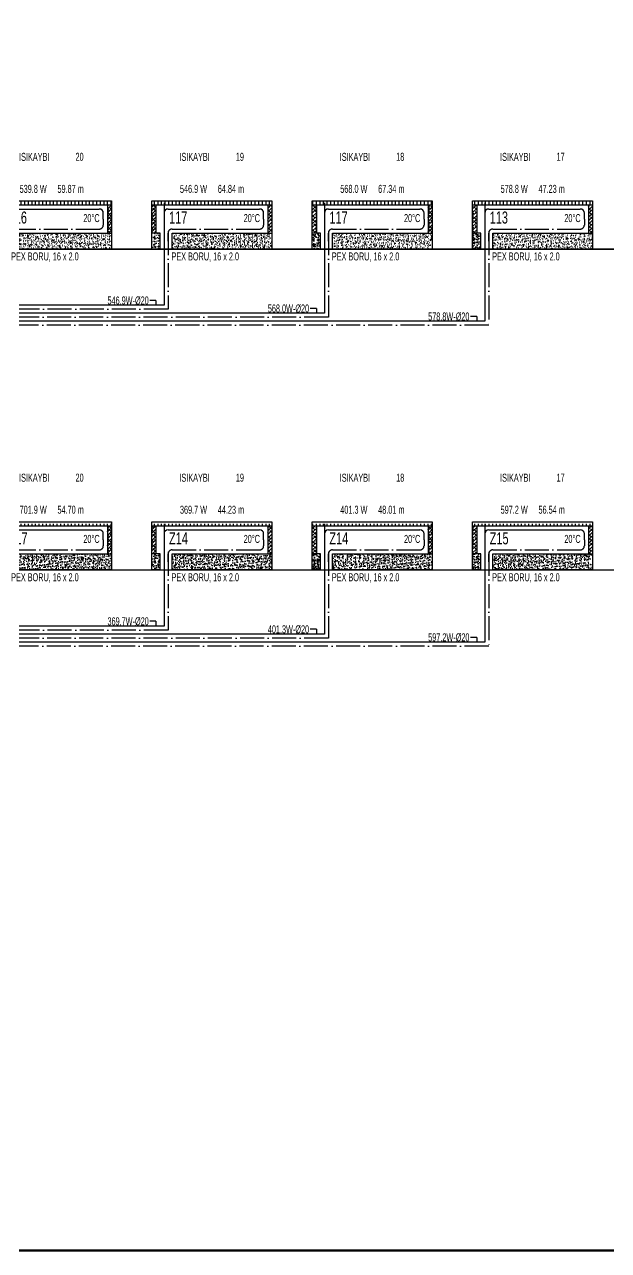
# Model space of a CAD drawing. Header units: centimetres. Extents: x 275281 to 287704, y -444050 to -441150.
# Drawn here: x 282983 to 283712, y -444050 to -442522 of the extents above; entities that cross this region are included whole.
import ezdxf
from ezdxf.enums import TextEntityAlignment as Align

# ---------------------------------------------------------------- set-up
doc = ezdxf.new("R2010")
doc.units = ezdxf.units.CM
doc.linetypes.add('ROTAS_ISITMA_DONUS', pattern=[40, 30, -5, 0, -5])
for name, color, linetype in [('ROTAS-ISITMA-CAP', 41, 'Continuous'), ('ROTAS-ISITMA-DONUS-BORU', 30, 'ROTAS_ISITMA_DONUS'), ('ROTAS-ISITMA-GIDIS-BORU', 10, 'Continuous'), ('ROTAS-ISITMA-SEMA-DETAY', 7, 'Continuous'), ('ROTAS-SEMA-KAT-BANDI', 7, 'Continuous')]:
    doc.layers.add(name, color=color, linetype=linetype)
doc.layers.add('ROTAS-PAFTA', color=7, linetype='Continuous', lineweight=50)
doc.styles.add('ROTAS-YAZI', font='arial.ttf')
pattern_1 = [(50, (-135697.04, 398449.737), (7.17260183, -0.62752135), [0.75, -8.25]), (355, (-135697.04, 398449.737), (-1.38751334, 7.52192134), [0.6, -6.6]), (100.4514445, (-135696.442, 398449.6846), (5.78508847, 6.89439991), [0.63740192, -7.01142112]), (46.1842, (-135697.04, 398451.737), (10.6724133, -1.6551928), [1.125, -12.375]), (96.6356355, (-135696.15, 398451.599), (9.34661946, 9.741186), [0.95610342, -10.5171376]), (351.184164, (-135697.04, 398451.737), (9.34661945, 9.741186), [0.9, -9.9]), (21, (-135696.04, 398451.237), (5.96907052, -4.02618891), [0.75, -8.25]), (326, (-135696.04, 398451.237), (2.43315332, 7.25150045), [0.6, -6.6]), (71.4514447, (-135695.5425, 398450.9014), (8.40222377, 3.22531153), [0.6374019, -7.01142112]), (37.5, (-135697.04, 398449.737), (0.121598553, 3.328938538), [0, -6.52, 0, -6.7, 0, -6.625]), (7.5, (-135697.04, 398449.737), (2.630695374, 3.94411712), [0, -3.82, 0, -6.37, 0, -2.525]), (327.5, (-135699.27, 398449.737), (5.338224362, -0.225548717), [0, -2.5, 0, -7.8, 0, -10.35]), (317.5, (-135700.27, 398449.737), (5.831861693, 1.001049823), [0, -3.25, 0, -5.18, 0, -7.35])]
pattern_2 = [(45, (-135697.04, 398444.737), (-2.209708691, 2.209708691), []), (135, (-135697.04, 398444.737), (-6.629126074, 2.209708691), [7.8125, -4.6875])]

# ---------------------------------------------------------------- blocks, each defined once
blk = doc.blocks.new('ROTAS-YI-DEVRE-PANELI')
h = blk.add_hatch()
h.set_pattern_fill('ACAD_ISO08W100', scale=0.898129, angle=90, style=0)
h.set_pattern_definition([(90, (-135697.04, 398444.737), (-4.49064449, 3e-16), [21.55509356, -2.6943867, 5.38877339, -2.6943867])])
h.paths.add_polyline_path([(129.3, 55), (129.3, 60), (-20, 60), (-20, 55)])
h = blk.add_hatch()
h.set_pattern_fill('ANSI38', color=15, scale=25, style=0)
h.set_pattern_definition(pattern_2)
h.paths.add_polyline_path([(-20, 20), (-15, 20), (-15, 55), (-20, 55)])
h = blk.add_hatch()
h.set_pattern_fill('ANSI38', color=15, scale=25, style=0)
h.set_pattern_definition(pattern_2)
h.paths.add_polyline_path([(124.3, 20), (129.3, 20), (129.3, 55), (124.3, 55)])
h = blk.add_hatch()
h.set_pattern_fill('AR-CONC', color=15, style=0)
h.set_pattern_definition(pattern_1)
h.paths.add_polyline_path([(-20, 0), (-10, 0), (-10, 20), (-15, 20), (-20, 20)])
h = blk.add_hatch()
h.set_pattern_fill('AR-CONC', color=15, style=0)
h.set_pattern_definition(pattern_1)
h.paths.add_polyline_path([(5, 20), (5, 0), (129.3, 0), (129.3, 20)])
at = {"color": 7}
for p, q in [((-20, 55), (129.3, 55)), ((-15, 55), (-15, 20)), ((124.3, 55), (124.3, 20))]:
    blk.add_line(p, q, dxfattribs=at)
for points in [[(-10, 0), (-20, 0), (-20, 60), (129.3, 60), (129.3, 0), (5, 0), (5, 20), (129.3, 20)], [(-10, 0), (-10, 20), (-15, 20), (-20, 20)]]:
    blk.add_lwpolyline(points, dxfattribs=at)
at = {"layer": 'ROTAS-ISITMA-DONUS-BORU'}
for p, q in [((119.3, 37.5), (119.3, 30)), ((0, 10), (0, 20)), ((5, 25), (114.3, 25))]:
    blk.add_line(p, q, dxfattribs=at)
for centre, start, end in [((5, 20), 90, 180), ((114.3, 30), -90, 0)]:
    blk.add_arc(centre, 5, start, end, dxfattribs=at)
at = {"layer": 'ROTAS-ISITMA-GIDIS-BORU'}
for p, q in [((0, 50), (114.3, 50)), ((119.3, 37.5), (119.3, 45))]:
    blk.add_line(p, q, dxfattribs=at)
for centre, start, end in [((0, 45), 90, 180), ((114.3, 45), 0, 90)]:
    blk.add_arc(centre, 5, start, end, dxfattribs=at)
at = {"color": 2, "style": 'ROTAS-YAZI', "width": 0.65}
for tag, p, height in [('ISIKAYBI', (14.2, 110), 10), ('YER', (14.9, 70.1), 10), ('NO', (1.3, 31.9), 15), ('DERECE', (94.4, 33.7), 10), ('BORU', (4.3, -14.1), 10)]:
    blk.add_attdef(tag, p, '', height=height, dxfattribs=at)
for tag, p in [('NO1', (84.6, 110.1)), ('UZ', (62.1, 70.1))]:
    blk.add_attdef(tag, p, '', height=10, rotation=360, dxfattribs=at)
blk.add_attdef('MAHAL', text='', height=10, dxfattribs=at).set_placement((15, 95), align=Align.MIDDLE_LEFT)
blk = doc.blocks.new('ROTAS-YI-HAT-ETIKETI')
at = {"color": 41}
for q in [(-7.5, 6), (0, 0)]:
    blk.add_line((0, 6), q, dxfattribs=at)
at = {"color": 41, "style": 'ROTAS-YAZI', "width": 0.65}
blk.add_attdef('CAP', (-60.5, 1), '', height=10, dxfattribs=at)

msp = doc.modelspace()

# ---------------------------------------------------------------- linework, layer by layer
at = {"layer": 'ROTAS-ISITMA-DONUS-BORU'}
for points in [[(283562.3, -442779.1), (283562.3, -442896.6), (281882.3, -442896.6), (281882.3, -442782)], [(283362.3, -442779.1), (283362.3, -442886.6), (281892.3, -442886.6), (281892.3, -442782)], [(283162.3, -442779.1), (283162.3, -442876.6), (281902.3, -442876.6), (281902.3, -442782)], [(283562.3, -443179.1), (283562.3, -443296.6), (281882.3, -443296.6), (281882.3, -443182)], [(283362.3, -443179.1), (283362.3, -443286.6), (281892.3, -443286.6), (281892.3, -443182)], [(283162.3, -443179.1), (283162.3, -443276.6), (281902.3, -443276.6), (281902.3, -443182)]]:
    msp.add_lwpolyline(points, dxfattribs=at)
at = {"layer": 'ROTAS-ISITMA-GIDIS-BORU'}
for points in [[(283557.3, -442744.1), (283557.3, -442891.6), (281887.3, -442891.6), (281887.3, -442782)], [(283357.3, -442744.1), (283357.3, -442881.6), (281897.3, -442881.6), (281897.3, -442782)], [(283157.3, -442744.1), (283157.3, -442871.6), (281907.3, -442871.6), (281907.3, -442782)], [(283557.3, -443144.1), (283557.3, -443291.6), (281887.3, -443291.6), (281887.3, -443182)], [(283357.3, -443144.1), (283357.3, -443281.6), (281897.3, -443281.6), (281897.3, -443182)], [(283157.3, -443144.1), (283157.3, -443271.6), (281907.3, -443271.6), (281907.3, -443182)]]:
    msp.add_lwpolyline(points, dxfattribs=at)
at = {"layer": 'ROTAS-PAFTA'}
msp.add_lwpolyline([(281611.9, -444050), (287704.3, -444050), (287704.3, -441150), (281611.9, -441150)], close=True, dxfattribs=at)
at = {"layer": 'ROTAS-SEMA-KAT-BANDI', "color": 7}
for points in [[(281676.3, -442801.6), (287616.3, -442801.6), (287616.3, -442401.6), (281676.3, -442401.6)], [(281676.3, -443201.6), (287616.3, -443201.6), (287616.3, -442801.6), (281676.3, -442801.6)]]:
    msp.add_lwpolyline(points, close=True, dxfattribs=at)

# ---------------------------------------------------------------- block references
at = {"layer": 'ROTAS-ISITMA-CAP'}
for p, values in [((283147.3, -442871.6), {'CAP': '546.9W-%%C20'}), ((283347.3, -442881.6), {'CAP': '568.0W-%%C20'}), ((283547.3, -442891.6), {'CAP': '578.8W-%%C20'}), ((283147.3, -443271.6), {'CAP': '369.7W-%%C20'}), ((283347.3, -443281.6), {'CAP': '401.3W-%%C20'}), ((283547.3, -443291.6), {'CAP': '597.2W-%%C20'})]:
    msp.add_blockref('ROTAS-YI-HAT-ETIKETI', p, dxfattribs=at).add_auto_attribs(values)
at = {"layer": 'ROTAS-ISITMA-SEMA-DETAY'}
for p, values in [((282962.3, -442801.6), {'NO': '116', 'DERECE': '20%%DC', 'UZ': '59.87 m', 'NO1': '20', 'BORU': 'PEX BORU, 16 x 2.0', 'YER': '539.8 W', 'ISIKAYBI': 'ISIKAYBI'}), ((283162.3, -442801.6), {'NO': '117', 'DERECE': '20%%DC', 'UZ': '64.84 m', 'NO1': '19', 'BORU': 'PEX BORU, 16 x 2.0', 'YER': '546.9 W', 'ISIKAYBI': 'ISIKAYBI'}), ((283362.3, -442801.6), {'NO': '117', 'DERECE': '20%%DC', 'UZ': '67.34 m', 'NO1': '18', 'BORU': 'PEX BORU, 16 x 2.0', 'YER': '568.0 W', 'ISIKAYBI': 'ISIKAYBI'}), ((283562.3, -442801.6), {'NO': '113', 'DERECE': '20%%DC', 'UZ': '47.23 m', 'NO1': '17', 'BORU': 'PEX BORU, 16 x 2.0', 'YER': '578.8 W', 'ISIKAYBI': 'ISIKAYBI'}), ((282962.3, -443201.6), {'NO': 'Z17', 'DERECE': '20%%DC', 'UZ': '54.70 m', 'NO1': '20', 'BORU': 'PEX BORU, 16 x 2.0', 'YER': '701.9 W', 'ISIKAYBI': 'ISIKAYBI'}), ((283162.3, -443201.6), {'NO': 'Z14', 'DERECE': '20%%DC', 'UZ': '44.23 m', 'NO1': '19', 'BORU': 'PEX BORU, 16 x 2.0', 'YER': '369.7 W', 'ISIKAYBI': 'ISIKAYBI'}), ((283362.3, -443201.6), {'NO': 'Z14', 'DERECE': '20%%DC', 'UZ': '48.01 m', 'NO1': '18', 'BORU': 'PEX BORU, 16 x 2.0', 'YER': '401.3 W', 'ISIKAYBI': 'ISIKAYBI'}), ((283562.3, -443201.6), {'NO': 'Z15', 'DERECE': '20%%DC', 'UZ': '56.54 m', 'NO1': '17', 'BORU': 'PEX BORU, 16 x 2.0', 'YER': '597.2 W', 'ISIKAYBI': 'ISIKAYBI'})]:
    msp.add_blockref('ROTAS-YI-DEVRE-PANELI', p, dxfattribs=at).add_auto_attribs(values)

doc.saveas('drawing.dxf')
